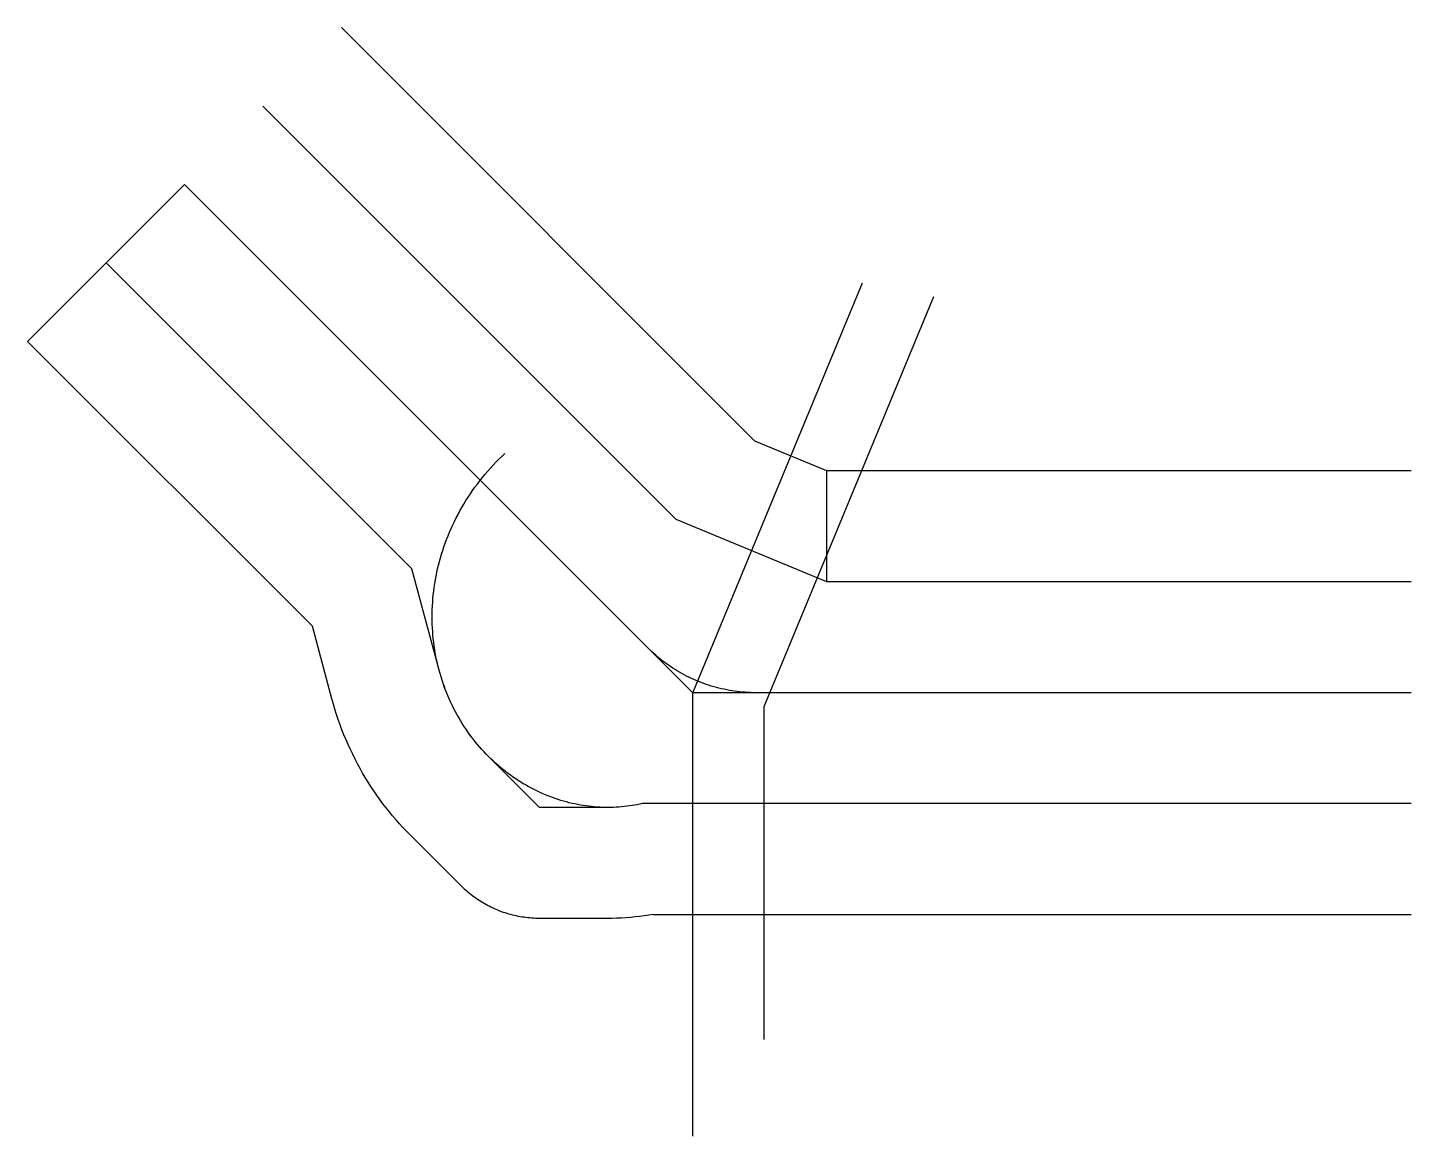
# Model space of a CAD drawing. Header units: metres. Extents: x -13881 to 15000, y -9260 to 13881.
import ezdxf

# ---------------------------------------------------------------- set-up
doc = ezdxf.new("R2010")
doc.units = ezdxf.units.M

msp = doc.modelspace()

# ---------------------------------------------------------------- linework, layer by layer
at = {"color": 1}
for p, q in [((-7333, 13881), (1294, 5253)), ((-8970, 12244), (-343, 3616)), ((-13881, 7333), (-10607, 10607)), ((0, 0), (-10607, 10607)), ((-5860, 2586), (-12244, 8970)), ((-7935, 1387), (-13881, 7333)), ((2799, 4630), (1294, 5253)), ((15000, 4630), (2799, 4630)), ((2799, 2315), (2799, 4630)), ((2799, 2315), (-343, 3616)), ((-5293, 471), (-5860, 2586)), ((15000, 2315), (2799, 2315)), ((-7529, -129), (-7935, 1387)), ((15000, 0), (0, 0)), ((-3198, -2396), (-4262, -1332)), ((-1768, -2396), (-3198, -2396)), ((15000, -2315), (-1051, -2315)), ((-5899, -2969), (-4835, -4033)), ((-1768, -4711), (-3198, -4711)), ((-824, -4630), (15000, -4630))]:
    msp.add_line(p, q, dxfattribs=at)
for points in [[(15000, 0), (1317, 0), (1262, 0), (1206, 2), (1151, 4), (1096, 8), (1040, 12), (985, 17), (930, 24), (875, 31), (820, 39), (765, 48), (711, 58), (656, 70), (602, 82), (548, 94), (494, 108), (441, 123), (388, 139), (335, 156), (282, 173), (230, 192), (178, 211), (126, 232), (75, 253), (24, 275), (-27, 298), (-77, 322), (-127, 347), (-176, 372), (-225, 399), (-273, 426), (-321, 454), (-368, 483), (-415, 513), (-461, 544), (-507, 575), (-552, 607), (-597, 640), (-641, 674), (-684, 709), (-727, 744), (-769, 780), (-811, 817), (-852, 854), (-892, 893), (-932, 932), (-932, 932), (-10607, 10607)], [(0, -9260), (0, 0), (3544, 8555)], [(5026, 8260), (1482, -295), (1482, -7240)], [(-1051, -2315), (-1104, -2327), (-1157, -2338), (-1211, -2348), (-1265, -2357), (-1320, -2365), (-1374, -2372), (-1430, -2378), (-1485, -2384), (-1541, -2388), (-1597, -2392), (-1653, -2394), (-1710, -2396), (-1767, -2396), (-1824, -2396), (-1881, -2394), (-1938, -2392), (-1996, -2388), (-2054, -2384), (-2111, -2378), (-2169, -2371), (-2227, -2364), (-2286, -2355), (-2344, -2345), (-2402, -2335), (-2460, -2323), (-2518, -2310), (-2577, -2296), (-2635, -2281), (-2693, -2265), (-2751, -2248), (-2809, -2229), (-2867, -2210), (-2924, -2190), (-2982, -2168), (-3039, -2146), (-3096, -2122), (-3153, -2097), (-3210, -2071), (-3266, -2045), (-3323, -2017), (-3378, -1988), (-3434, -1957), (-3489, -1926), (-3544, -1894), (-3598, -1861), (-3652, -1826), (-3706, -1791), (-3759, -1754), (-3812, -1717), (-3864, -1678), (-3915, -1639), (-3967, -1598), (-4017, -1556), (-4067, -1514), (-4117, -1470), (-4165, -1425), (-4214, -1380), (-4261, -1333), (-4308, -1285), (-4354, -1237), (-4400, -1187), (-4444, -1136), (-4488, -1085), (-4532, -1033), (-4574, -979), (-4616, -925), (-4656, -870), (-4696, -814), (-4736, -757), (-4774, -699), (-4811, -641), (-4848, -581), (-4883, -521), (-4918, -460), (-4951, -398), (-4984, -336), (-5015, -272), (-5046, -208), (-5076, -143), (-5104, -78), (-5132, -12), (-5158, 55), (-5183, 123), (-5207, 191), (-5230, 260), (-5252, 329), (-5273, 399), (-5293, 469), (-5311, 540), (-5328, 612), (-5344, 684), (-5359, 757), (-5373, 830), (-5385, 903), (-5396, 977), (-5406, 1051), (-5414, 1126), (-5421, 1201), (-5427, 1276), (-5432, 1352), (-5435, 1428), (-5437, 1504), (-5438, 1581), (-5437, 1657), (-5435, 1734), (-5432, 1811), (-5427, 1888), (-5421, 1966), (-5414, 2043), (-5405, 2120), (-5395, 2198), (-5383, 2276), (-5370, 2353), (-5356, 2431), (-5340, 2508), (-5323, 2586), (-5305, 2663), (-5285, 2740), (-5263, 2817), (-5241, 2894), (-5217, 2971), (-5191, 3047), (-5164, 3123), (-5136, 3199), (-5106, 3275), (-5075, 3350), (-5042, 3425), (-5008, 3500), (-4973, 3574), (-4936, 3647), (-4898, 3721), (-4859, 3793), (-4818, 3866), (-4776, 3937), (-4732, 4009), (-4687, 4079), (-4641, 4149), (-4593, 4218), (-4544, 4287), (-4494, 4355), (-4442, 4422), (-4390, 4489), (-4335, 4554), (-4280, 4619), (-4223, 4684), (-4165, 4747), (-4106, 4809), (-4046, 4871), (-3984, 4932), (-3921, 4991), (-3921, 4991)], [(-4262, -1332), (-4309, -1284), (-4355, -1236), (-4400, -1186), (-4445, -1136), (-4489, -1084), (-4532, -1032), (-4575, -978), (-4616, -924), (-4657, -869), (-4697, -813), (-4736, -756), (-4775, -698), (-4812, -640), (-4848, -580), (-4884, -520), (-4918, -459), (-4952, -397), (-4984, -334), (-5016, -271), (-5047, -207), (-5076, -142), (-5105, -77), (-5132, -11), (-5158, 56), (-5184, 124), (-5208, 192), (-5231, 261), (-5253, 330), (-5273, 400), (-5293, 471)], [(-5899, -2969), (-5974, -2892), (-6048, -2815), (-6121, -2735), (-6192, -2654), (-6263, -2572), (-6331, -2488), (-6399, -2404), (-6465, -2317), (-6530, -2230), (-6594, -2141), (-6656, -2050), (-6716, -1959), (-6775, -1866), (-6833, -1772), (-6889, -1677), (-6943, -1581), (-6996, -1484), (-7047, -1385), (-7097, -1286), (-7145, -1185), (-7191, -1084), (-7236, -981), (-7278, -878), (-7320, -773), (-7359, -668), (-7397, -562), (-7432, -455), (-7466, -347), (-7499, -238), (-7529, -129)], [(-1051, -2315), (-1104, -2327), (-1157, -2338), (-1211, -2348), (-1265, -2357), (-1320, -2365), (-1374, -2372), (-1430, -2378), (-1485, -2384), (-1541, -2388), (-1597, -2392), (-1653, -2394), (-1710, -2396), (-1767, -2396), (-1768, -2396)], [(-3198, -4711), (-3238, -4711), (-3279, -4710), (-3319, -4708), (-3359, -4705), (-3400, -4702), (-3440, -4698), (-3480, -4694), (-3520, -4689), (-3560, -4683), (-3600, -4676), (-3640, -4669), (-3679, -4660), (-3719, -4652), (-3758, -4642), (-3797, -4632), (-3836, -4621), (-3875, -4610), (-3913, -4598), (-3952, -4585), (-3990, -4571), (-4028, -4557), (-4065, -4542), (-4102, -4527), (-4140, -4511), (-4176, -4494), (-4213, -4477), (-4249, -4459), (-4285, -4440), (-4320, -4421), (-4355, -4401), (-4390, -4380), (-4425, -4359), (-4459, -4338), (-4492, -4315), (-4526, -4292), (-4559, -4269), (-4591, -4245), (-4623, -4220), (-4655, -4195), (-4686, -4169), (-4717, -4143), (-4747, -4116), (-4777, -4089), (-4806, -4061), (-4835, -4033)], [(-824, -4630), (-918, -4645), (-1012, -4659), (-1107, -4672), (-1203, -4682), (-1298, -4691), (-1395, -4699), (-1491, -4704), (-1588, -4708), (-1685, -4710), (-1768, -4711)]]:
    msp.add_lwpolyline(points, dxfattribs=at)

doc.saveas('drawing.dxf')
